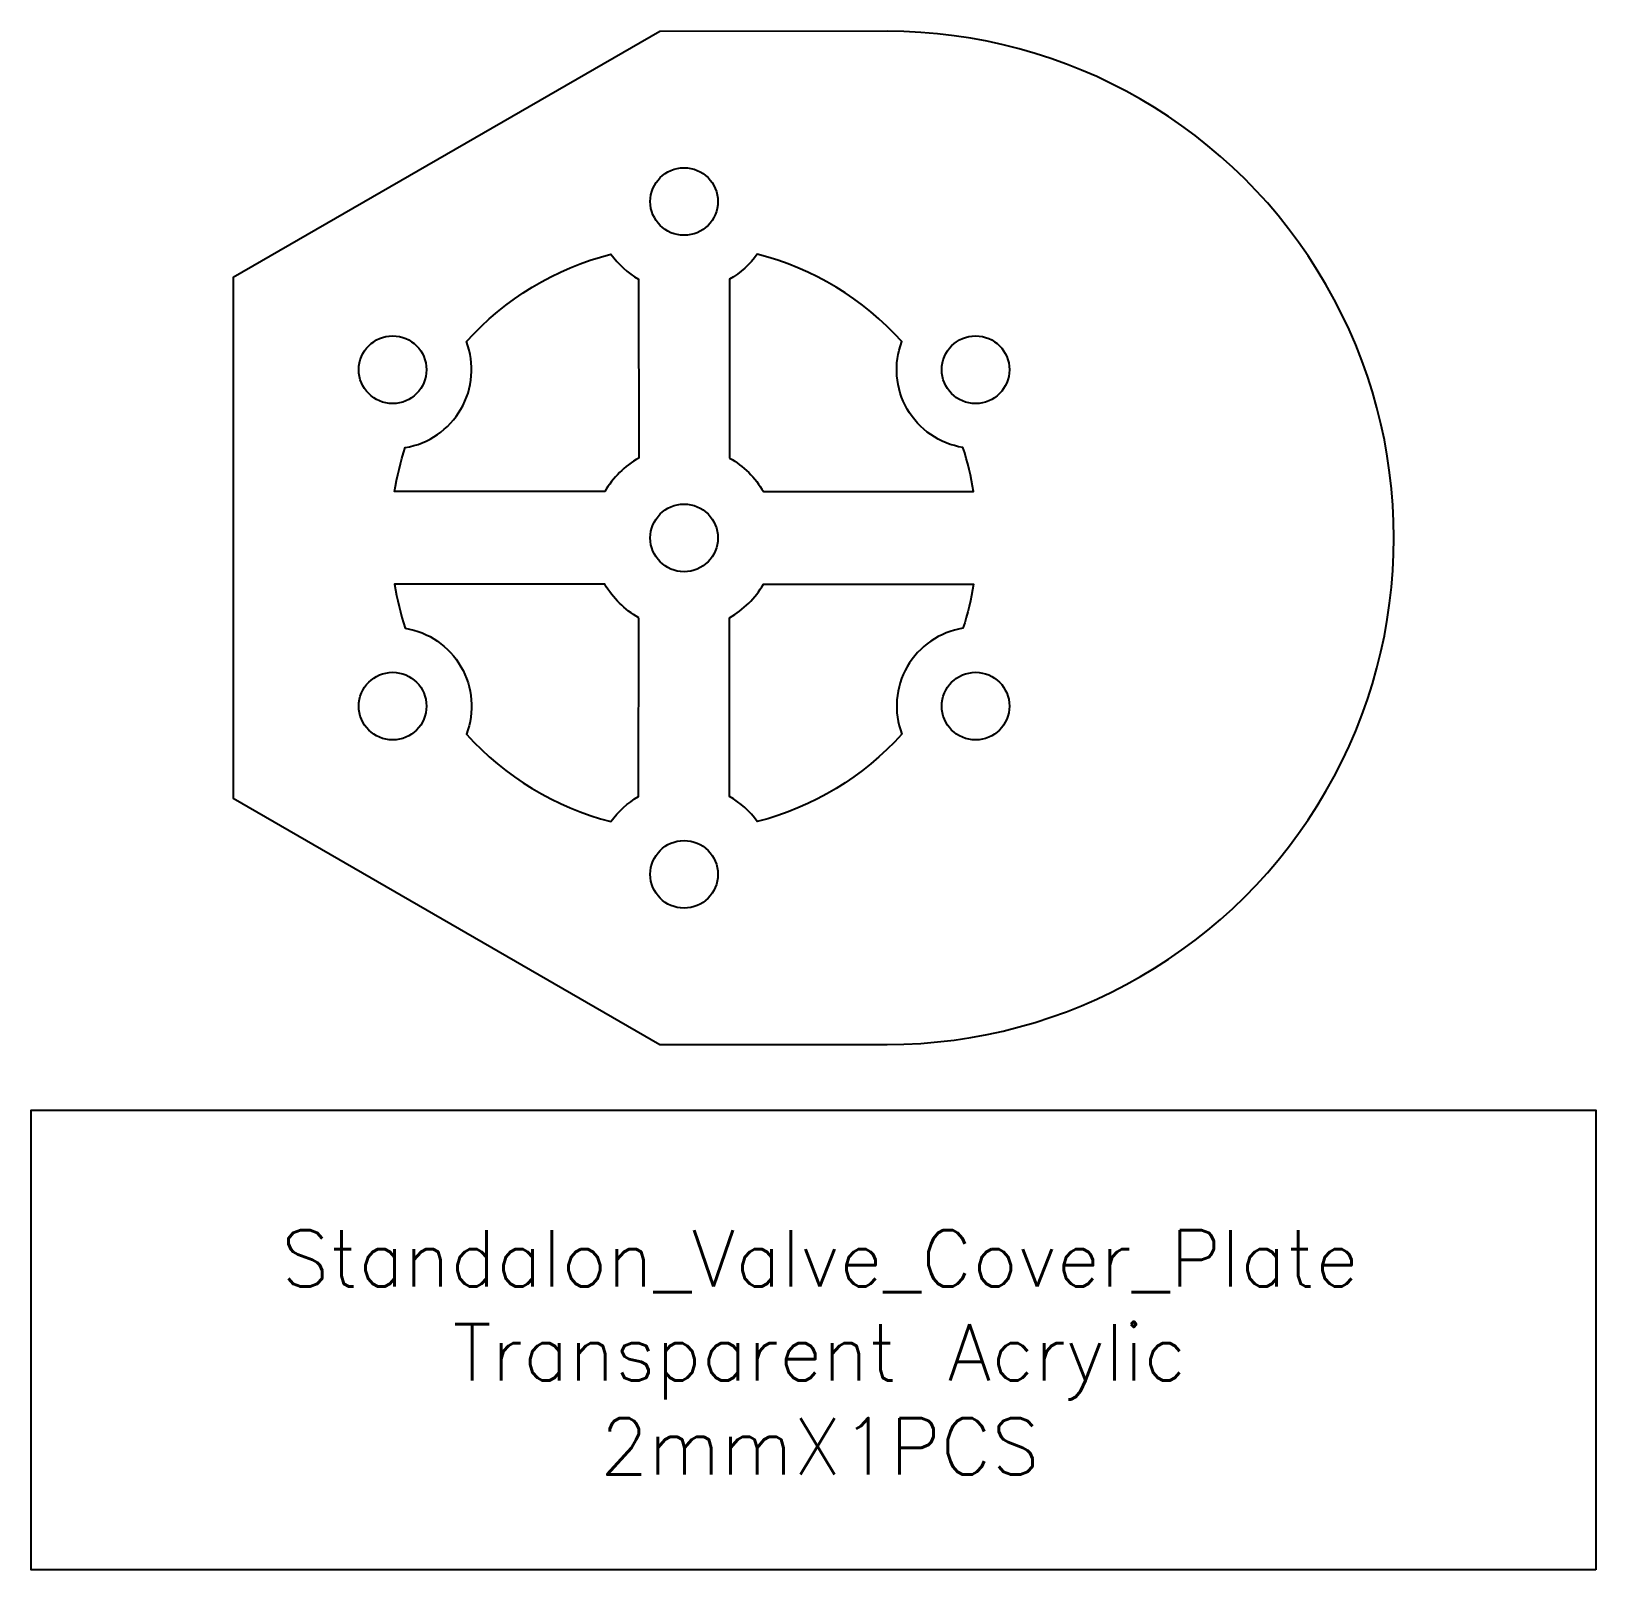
# Model space of a CAD drawing. Header units: millimetres. Extents: x -28.9 to 40.4, y -45.8 to 22.5.
import ezdxf

# ---------------------------------------------------------------- set-up
doc = ezdxf.new("R2010")
doc.units = ezdxf.units.MM
doc.styles.get("Standard").update_dxf_attribs({"font": 'txt.shx'})

msp = doc.modelspace()

# ---------------------------------------------------------------- linework, layer by layer
at = {"color": 4}
msp.add_lwpolyline([(9.000018, -22.473178, 1.00001), (8.999072, 22.479216), (-1.07242, 22.475837), (-20, 11.547994), (-20, -11.546017), (-1.071582, -22.474344)], format="xyb", close=True, dxfattribs=at)
for points in [[(-2.013238, 3.544722, 0.132289), (-3.519043, 2.054931), (-12.837034, 2.054931, -0.038734), (-12.366939, 4.010311, 0.475029), (-9.653933, 8.709375, -0.147198), (-3.246572, 12.59135, 0.104845), (-2.019043, 11.474928), (-2.013238, 3.544722)], [(2.013238, 3.544722, -0.132289), (3.519043, 2.054931), (12.837034, 2.054931, 0.038734), (12.366939, 4.010311, -0.475029), (9.653933, 8.709375, 0.147198), (3.246572, 12.59135, -0.104845), (2.019043, 11.474928), (2.013238, 3.544722)], [(-2.013238, -3.540769, -0.132289), (-3.519043, -2.050978), (-12.837034, -2.050978, 0.038734), (-12.366939, -4.006358, -0.475029), (-9.653933, -8.705422, 0.147198), (-3.246572, -12.587397, -0.104845), (-2.019043, -11.470974), (-2.013238, -3.540769)], [(2.013238, -3.540769, 0.132289), (3.519043, -2.050978), (12.837034, -2.050978, -0.038734), (12.366939, -4.006358, 0.475029), (9.653933, -8.705422, -0.147198), (3.246572, -12.587397, 0.104845), (2.019043, -11.470974), (2.013238, -3.540769)]]:
    msp.add_lwpolyline(points, format="xyb", dxfattribs=at)
msp.add_lwpolyline([(40.425483, -45.775937), (-28.949517, -45.775937), (-28.949517, -25.389032), (40.425483, -25.389032)], close=True)
for centre in [(0, 14.925988), (-12.925429, 7.463488), (12.925429, 7.463488), (0, 0.001977), (-12.925429, -7.461512), (12.925429, -7.461512), (0, -14.924012), (0, -14.924012)]:
    msp.add_circle(centre, 1.5, dxfattribs=at)

# ---------------------------------------------------------------- texts
at = {"insert": (-19.872136, -30.716413), "char_height": 2.5, "width": 51.785714, "attachment_point": 1}
msp.add_mtext('\\pxqc;Standalon_Valve_Cover_Plate\\PTransparent Acrylic \\P2mmX1PCS', dxfattribs=at)

doc.saveas('drawing.dxf')
